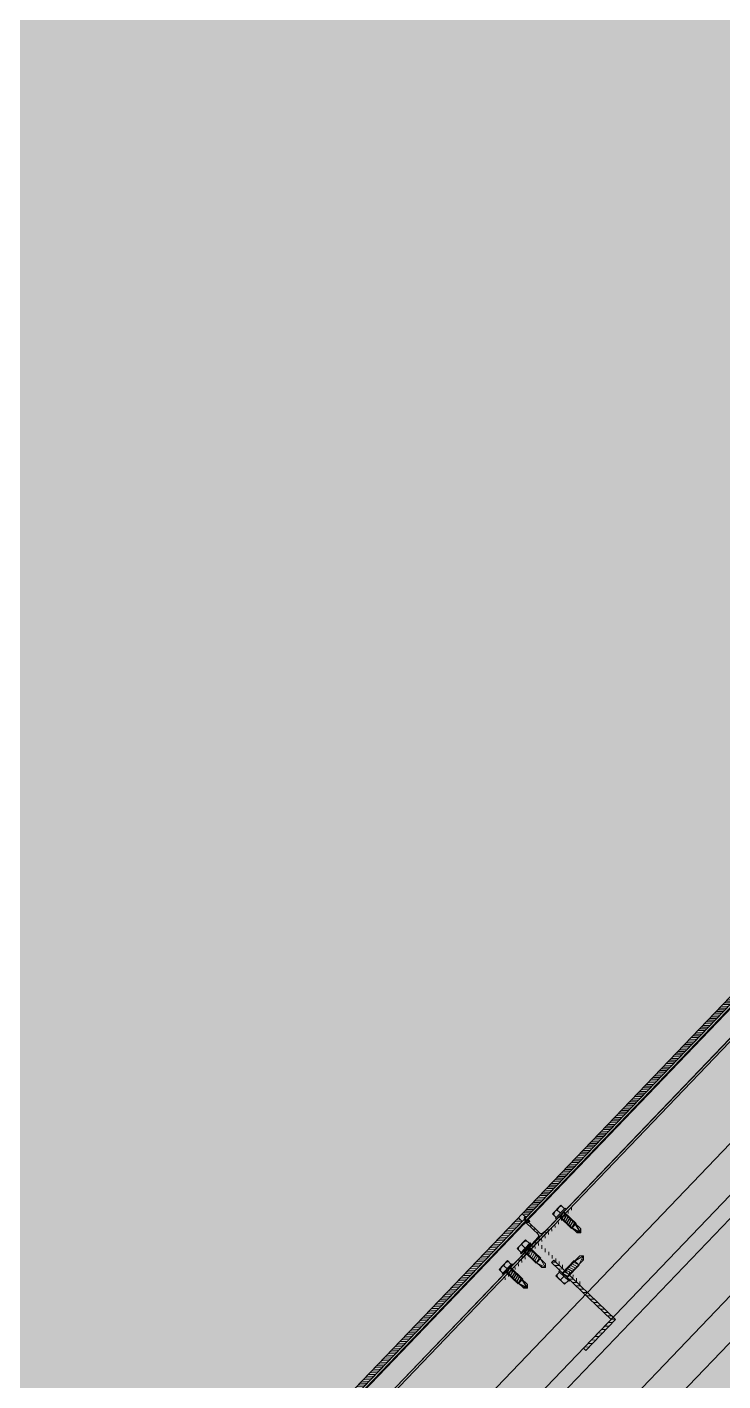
# Model space of a CAD drawing. Header units: metres. Extents: x 678805 to 1359287, y 2747329 to 5497370.
# Drawn here: x 679798.632 to 679799.282, y 2748735.321 to 2748736.584 of the extents above; entities that cross this region are included whole.
import ezdxf

# ---------------------------------------------------------------- set-up
doc = ezdxf.new("R2010")
doc.units = ezdxf.units.M
doc.linetypes.add('XREF_MON_BUILDINGS$0$Hidden', pattern=[0.004, 0.002, -0.002])
for name, color, linetype in [('00_XREF_MON_HSC_PAVEMENT', 7, 'Continuous'), ('00_XREF_TWQ_BUILDINGS', 7, 'Continuous'), ('XREF_MON_BUILDINGS$0$00-Modulos DEFINIDOS', 7, 'Continuous'), ('XREF_MON_BUILDINGS$0$00-Modulos ROOFS', 2, 'Continuous'), ('XREF_MON_BUILDINGS$0$02-L-01_Structure t2', 7, 'Continuous'), ('XREF_MON_BUILDINGS$0$02-L-01_Struture aux', 4, 'Continuous'), ('XREF_MON_BUILDINGS$0$02-L-Insulation', 252, 'Continuous'), ('XREF_MON_BUILDINGS$0$02-L-INT Panel', 5, 'Continuous'), ('XREF_MON_BUILDINGS$0$02-L-panel', 5, 'Continuous')]:
    doc.layers.add(name, color=color, linetype=linetype)
doc.layers.add('XREF_MON_BUILDINGS$0$0-WIPEOUTS', color=7, linetype='Continuous', true_color=0xffffff)
for name, color, linetype, lineweight in [('XREF_MON_BUILDINGS$0$02-H-251', 251, 'Continuous', 0), ('XREF_MON_BUILDINGS$0$02-H-254', 254, 'Continuous', 0), ('XREF_MON_BUILDINGS$0$02-L-01_Structure L', 7, 'Continuous', 5), ('XREF_MON_BUILDINGS$0$02-L-01_Structure T', 8, 'Continuous', 5)]:
    doc.layers.add(name, color=color, linetype=linetype, lineweight=lineweight)
doc.layers.add('XREF_MON_BUILDINGS$0$02-KH-01 Water_Toilets', color=7, linetype='Continuous', lineweight=30, true_color=0x3877ff)
doc.layers.add('XREF_MON_HSC_PAVEMENT$0$03-TR-Pavement_06_Concrete Slab in situ', color=7, linetype='Continuous', lineweight=9, true_color=0xf7f7f7)
doc.layers.get('XREF_MON_BUILDINGS$0$02-KH-01 Water_Toilets').off()
doc.linetypes.add('XREF_MON_BUILDINGS$0$BATTING', pattern='A,0.0001,-0.1,[134,ltypeshp.shx,S=0.1,R=0,X=-0.1,Y=0],-0.2,[134,ltypeshp.shx,S=0.1,R=180,X=0.1,Y=0],-0.1', length=0.4001)

# ---------------------------------------------------------------- blocks, each defined once
blk = doc.blocks.new('XREF_MON_BUILDINGS$0$modulo kiosco')
at = {"layer": 'XREF_MON_BUILDINGS$0$0-WIPEOUTS', "true_color": 0xfcfcfc}
h = blk.add_hatch(color=7, dxfattribs=at)
h.dxf.hatch_style = 1
h.paths.add_polyline_path([(119.6986085139215, -61.62058441969566), (119.6986085125245, -56.82058442011476), (124.4986085132696, -56.82058442058042), (124.4986085123383, -61.62058442132547)])
at = {"layer": 'XREF_MON_BUILDINGS$0$00-Modulos ROOFS', "lineweight": 0}
blk.add_lwpolyline([(119.6986085139215, -61.62058441969566), (119.6986085125245, -56.82058442011476), (124.4986085132696, -56.82058442058042), (124.4986085123383, -61.62058442132547)], close=True, dxfattribs=at)
at = {"layer": 'XREF_MON_BUILDINGS$0$00-Modulos ROOFS'}
blk.add_lwpolyline([(124.4986085137352, -57.12058442062698), (124.4986085132696, -56.82058442058042), (124.1986085125245, -56.82058442151174), (119.9986085128039, -56.82058442034759), (119.6986085125245, -56.82058442011476), (119.6986085125245, -57.12058442085981), (119.6986085134558, -61.32058442058042), (119.6986085139215, -61.62058441969566), (119.9986085128039, -61.62058442062698), (124.1986085125245, -61.62058442109264), (124.4986085123383, -61.62058442132547), (124.4986085128039, -61.32058442081325)], close=True, dxfattribs=at)
blk = doc.blocks.new('XREF_MON_BUILDINGS$0$AUTORROSCANTE')
at = {"layer": 'XREF_MON_BUILDINGS$0$02-L-01_Structure t2', "color": 0}
for p, q in [((-31.20000000000002, 5.629165124598842), (-26.19999999999959, 5.62916512459816)), ((-31.19999999999999, -3.410605131648481e-13), (-26.19999999999976, 0)), ((-2.365309734828713, 2.5), (-25, 2.5)), ((0, 0), (-8.999999999999972, 2.5)), ((0, 0), (-3.600692283157343, -1.09366380576239)), ((0, 0), (-2.365309734828713, 2.5)), ((0, 0), (-2.365309734828713, -2.5)), ((-31.20000000000002, -5.629165124598899), (-26.19999999999948, -5.629165124599581)), ((-2.365309734828713, -2.5), (-25, -2.5)), ((-3.600692283157343, -1.09366380576239), (-2.365309734828713, -2.5))]:
    blk.add_line(p, q, dxfattribs=at)
at = {"layer": 'XREF_MON_BUILDINGS$0$02-L-01_Structure t2', "color": 253}
for p, q in [((-25, 3.149999999999977), (-8.999999999999943, 3.150000000000034)), ((-23.47427264461649, -3.14999999999992), (-25, 2.662522019210144)), ((-21.40651940967126, -3.14999999999992), (-23.06020473028568, 3.149999999999864)), ((-19.338766174726, -3.14999999999992), (-20.99245149534045, 3.14999999999992)), ((-17.27101293978083, -3.14999999999992), (-18.92469826039516, 3.150000000000034)), ((-15.20325970483566, -3.14999999999992), (-16.85694502544993, 3.150000000000034)), ((-13.1355064698904, -3.14999999999992), (-14.78919179050473, 3.149999999999977)), ((-11.06775323494514, -3.14999999999992), (-12.72143855555953, 3.149999999999977)), ((-9, -3.14999999999992), (-10.65368532061433, 3.150000000000034)), ((-9, -3.14999999999992), (-8.999999999999972, 3.150000000000034)), ((-25, -3.149999999999977), (-9, -3.149999999999977)), ((-3.600692283157343, -1.09366380576239), (-9, -2.5))]:
    blk.add_line(p, q, dxfattribs=at)
at = {"layer": 'XREF_MON_BUILDINGS$0$02-L-01_Structure t2', "color": 0}
for points in [[(-31.20000000000002, 5.629165124598842), (-26.19999999999996, 5.629165124598842), (-26.19999999999996, -5.629165124599581), (-31.20000000000002, -5.629165124599581)], [(-26.19999999999951, 6.5), (-25, 6.5), (-25, -6.500000000000057), (-26.19999999999951, -6.500000000000057)]]:
    blk.add_lwpolyline(points, close=True, dxfattribs=at)
for centre, start, end in [((-26.98608579049073, 2.367525475711773), 129.2840388374925, 214.1828116507075), ((-26.98608579049073, -2.366719793068796), 145.8304296466695, 230.7332658614822)]:
    blk.add_arc(centre, 4.213914209509284, start, end, dxfattribs=at)
blk = doc.blocks.new('XREF_MON_BUILDINGS$0$ULMA_Montante VV')
at = {"layer": 'XREF_MON_BUILDINGS$0$02-H-251', "ltscale": 125}
h = blk.add_hatch(dxfattribs=at)
h.set_pattern_fill('ANSI31', color=256, scale=0.001, angle=450, style=0)
h.set_pattern_definition([(134.9999999999999, (-0.05125000000043656, -0.00250000000005457), (-0.002245064030267289, -0.002245064030267287), [])])
edge = h.paths.add_edge_path()
edge.add_line((-0.05095000000073924, -0.00250000000005457), (0.04844999999841093, -0.00250000000005457))
edge.add_arc((0.04844999999841093, -0.002200000000129876), 0.0003, 270, 360)
edge.add_line((0.04874999999992724, -0.002200000000129876), (0.04874999999992724, -0.0003000000001520675))
edge.add_arc((0.04844999999841093, -0.0003000000001520675), 0.0003, 0, 90)
edge.add_line((0.04844999999841093, 0), (0, 0))
edge.add_line((0, 0), (0, 0.05719999999996617))
edge.add_arc((-0.0003000000015163096, 0.05719999999996617), 0.0003, 0, 90)
edge.add_line((-0.0003000000015163096, 0.05749999999989086), (-0.002200000000811997, 0.05749999999989086))
edge.add_arc((-0.002200000000811997, 0.05719999999996617), 0.0003, 90, 180)
edge.add_line((-0.002500000000509317, 0.05719999999996617), (-0.002500000000509317, 0))
edge.add_line((-0.002500000000509317, 0), (-0.05095000000073924, 0))
edge.add_arc((-0.05095000000073924, -0.0003000000001520675), 0.0003, 90, 180)
edge.add_line((-0.05125000000043656, -0.0003000000001520675), (-0.05125000000043656, -0.002200000000129876))
edge.add_arc((-0.05095000000073924, -0.002200000000129876), 0.0003, 180, 270)
blk = doc.blocks.new('XREF_MON_BUILDINGS$0$ULMA_Autotaladrante')
at = {"layer": 'XREF_MON_BUILDINGS$0$02-L-01_Structure T', "color": 252}
for p, q in [((-0.02500000000509317, 2.273736754432321e-13), (-0.02263469026956955, 0.00250000000005457)), ((-0.02500000000509317, 2.273736754432321e-13), (-0.01600000000325963, 0.00250000000005457)), ((-0.02500000000509317, 2.273736754432321e-13), (-0.02263469026956955, -0.002499999999599822)), ((-0.02500000000509317, 2.273736754432321e-13), (-0.02139930772136722, -0.001093663805477263)), ((-0.02263469026956955, 0.00250000000005457), (0, 0.00250000000005457)), ((0, 0.003150000000232467), (-0.01600000000325963, 0.003150000000232467)), ((-0.01600000000325963, -0.003149999999777719), (-0.01600000000325963, 0.003150000000232467)), ((-0.01600000000325963, -0.003149999999777719), (-0.01434631468237058, 0.003150000000232467)), ((-0.01393224676803584, -0.003149999999777719), (-0.01227856144714679, 0.003150000000232467)), ((-0.0118644935323573, -0.003149999999777719), (-0.01021080821146825, 0.003150000000232467)), ((-0.00979674029713351, -0.003149999999777719), (-0.008143054976244457, 0.003150000000232467)), ((-0.00772898706190972, -0.003149999999777719), (-0.006075301741020667, 0.003150000000232467)), ((-0.005661233826231182, -0.003149999999777719), (-0.004007548505342129, 0.003150000000232467)), ((-0.003593480591007392, -0.003149999999777719), (-0.001939795270118339, 0.003150000000232467)), ((-0.001525727355783602, -0.003149999999777719), (0, 0.002662522019363678)), ((0.006200000001172157, 0.005629165124673818), (0.001200000000153523, 0.005629165124673818)), ((0.006200000001172157, 2.273736754432321e-13), (0.001200000000153523, 2.273736754432321e-13)), ((-0.02139930772136722, -0.001093663805477263), (-0.02263469026956955, -0.002499999999599822)), ((-0.02263469026956955, -0.002499999999599822), (0, -0.002499999999599822)), ((-0.02139930772136722, -0.001093663805477263), (-0.01600000000325963, -0.002499999999599822)), ((0, -0.003149999999777719), (-0.01600000000325963, -0.003149999999777719)), ((0.006200000001172157, -0.005629165124219071), (0.001200000000153523, -0.005629165124219071))]:
    blk.add_line(p, q, dxfattribs=at)
for points in [[(0.001200000000153523, 0.006499999999959982), (0, 0.006499999999959982), (0, -0.006499999999732609), (0.001200000000153523, -0.006499999999732609)], [(0.006200000001172157, 0.005629165124673818), (0.001200000000153523, 0.005629165124673818), (0.001200000000153523, -0.005629165124219071), (0.006200000001172157, -0.005629165124219071)]]:
    blk.add_lwpolyline(points, close=True, dxfattribs=at)
for centre, start, end in [((0.001986085791031655, 0.002367525475847287), 325.8171883654993, 50.71596115511253), ((0.001986085791031655, -0.002366719792689764), 309.2667341381091, 34.16957033823044)]:
    blk.add_arc(centre, 0.004213914210367771, start, end, dxfattribs=at)
blk = doc.blocks.new('XREF_MON_BUILDINGS$0$ULMA_Escuadra40x80_Seccion')
at = {"layer": 'XREF_MON_BUILDINGS$0$02-H-251', "ltscale": 125}
h = blk.add_hatch(dxfattribs=at)
h.set_pattern_fill('ANSI31', color=256, scale=0.001, angle=360, style=0)
h.set_pattern_definition([(45, (0, 0), (-0.002245064030267288, 0.002245064030267289), [])])
h.paths.add_polyline_path([(0, 0.0799999999994725), (0.002999999989697244, 0.0799999999994725), (0.002999999989697244, 0.002999999999701686), (0.03999999999359716, 0.002999999999701686), (0.03999999999359716, 0), (0, 0)])
at = {"layer": 'XREF_MON_BUILDINGS$0$02-L-01_Structure L', "linetype": 'Continuous'}
blk.add_lwpolyline([(0, 0.0799999999994725), (0.002999999989697244, 0.0799999999994725), (0.002999999989697244, 0.002999999999701686), (0.03999999999359716, 0.002999999999701686), (0.03999999999359716, 0), (0, 0)], close=True, dxfattribs=at)
blk = doc.blocks.new('XREF_MON_BUILDINGS$0$A$C56BF4A3E')
at = {"layer": 'XREF_MON_BUILDINGS$0$02-H-251', "linetype": 'XREF_MON_BUILDINGS$0$Hidden', "ltscale": 125}
h = blk.add_hatch(dxfattribs=at)
h.set_pattern_fill('ANSI31', color=256, scale=0.001, angle=450, style=0)
h.set_pattern_definition([(135, (179.9728777432439, -252.0537021574), (-0.002245064030267289, -0.002245064030267288), [])])
edge = h.paths.add_edge_path()
edge.add_line((8.403570412931462, 4.79255622991969), (8.405570412931414, 4.79255622991969))
edge.add_line((8.405570412931414, 4.79255622991969), (8.412441907563565, 4.792801640442114))
edge.add_line((8.412441907563565, 4.792801640442114), (8.413320740582552, 4.793745723890417))
edge.add_arc((8.413540325156195, 4.793541315928437), 0.0003, 407.0499999998804, 497.04999999989184, ccw=False)
edge.add_line((8.413744733118396, 4.793760900502079), (8.414689003087236, 4.792881893853504))
edge.add_line((8.414689003087236, 4.792881893853504), (8.41643932162265, 4.792944405230607))
edge.add_line((8.41643932162265, 4.792944405230607), (8.417318190665132, 4.793888527377))
edge.add_arc((8.417537775239001, 4.793684119414117), 0.0003, 407.0499999998804, 497.049999999877, ccw=False)
edge.add_line((8.417742183201202, 4.793903703987759), (8.4186864918745, 4.793024661310461))
edge.add_line((8.4186864918745, 4.793024661310461), (8.431641795992395, 4.793487350743767))
edge.add_arc((8.431570412931489, 4.795486076452057), 0.002, 272.045408488778, 359.9999999998918)
edge.add_line((8.433570412931441, 4.795486076452057), (8.433570412931456, 4.802215430931888))
edge.add_line((8.433570412931456, 4.802215430931888), (8.433570412931473, 4.811556229919866))
edge.add_line((8.43357041293147, 4.811556229919866), (8.428420412931512, 4.811556229919873))
edge.add_line((8.428420412931512, 4.811556229919873), (8.428420412931512, 4.812556229920077))
edge.add_line((8.428420412931512, 4.812556229920077), (8.433737806773973, 4.812556229920069))
edge.add_arc((8.433737806773973, 4.812856229919767), 0.0003, 629.9999999998919, 689.9999999998961)
edge.add_line((8.433997614395178, 4.812706229919918), (8.43566060531025, 4.815586614677109))
edge.add_arc((8.435920412931456, 4.815436614677253), 0.0003, 329.99999999989615, 509.9999999998774, ccw=False)
edge.add_line((8.43618022055266, 4.815286614677404), (8.43486363979882, 4.813006229919608))
edge.add_arc((8.435123447420022, 4.812856229919767), 0.0003, 509.9999999998961, 629.9999999998919)
edge.add_line((8.435123447420022, 4.812556229920069), (8.44287041293141, 4.812556229920055))
edge.add_line((8.44287041293141, 4.812556229920055), (8.44287041293141, 4.811556229919852))
edge.add_line((8.44287041293141, 4.811556229919852), (8.436870412931551, 4.811556229919866))
edge.add_line((8.436870412931551, 4.811556229919859), (8.436870412931547, 4.809806229919502))
edge.add_arc((8.4366204129315, 4.809806229919502), 0.0002500000000000272, 179.9999999998918, 359.9999999998918, ccw=False)
edge.add_line((8.43637041293145, 4.809806229919502), (8.436370412931453, 4.811556229919859))
edge.add_line((8.43637041293145, 4.811556229919859), (8.435370412931473, 4.811556229919859))
edge.add_line((8.435370412931473, 4.811556229919866), (8.43537041293144, 4.795311807078129))
edge.add_arc((8.437370412931397, 4.795311807078122), 0.002, 539.9999999998918, 622.552583149694)
edge.add_line((8.437111180451897, 4.793328678610067), (8.44302041293145, 4.792556229919612))
edge.add_line((8.44302041293145, 4.792556229919619), (8.443020412931446, 4.790756229919616))
edge.add_line((8.44302041293145, 4.790756229919616), (8.403570412931462, 4.790756229919687))
edge.add_line((8.403570412931462, 4.790756229919687), (8.403570412931465, 4.79255622991969))
at = {"layer": 'XREF_MON_BUILDINGS$0$02-H-254', "ltscale": 125}
h = blk.add_hatch(dxfattribs=at)
h.set_pattern_fill('ANSI31', color=256, scale=0.0005, angle=90, style=0)
h.set_pattern_definition([(135, (179.8455741939298, -252.7964603719356), (-0.001122532015133644, -0.001122532015133644), [])])
h.paths.add_polyline_path([(7.837070412951039, 4.819449847219992), (8.431939876406776, 4.81944984721887), (8.431939876406762, 4.814517659052818), (7.837070412951032, 4.814519387191901)])
h = blk.add_hatch(dxfattribs=at)
h.set_pattern_fill('ANSI31', color=256, scale=0.0005, angle=90, style=0)
h.set_pattern_definition([(135, (179.8455741939298, -252.1964603719356), (-0.001122532015133644, -0.001122532015133644), [])])
h.paths.add_polyline_path([(8.43707041295104, 4.819449847218856), (9.03193987640677, 4.819449847217733), (9.031939876406764, 4.814517659051681), (8.437070412951027, 4.814519387190771)])
at = {"layer": 'XREF_MON_BUILDINGS$0$02-L-01_Struture aux', "linetype": 'XREF_MON_BUILDINGS$0$Hidden'}
for p, q in [((8.43566060531025, 4.815586614677109), (8.433997614395178, 4.812706229919918)), ((8.43618022055266, 4.815286614677404), (8.434863639798824, 4.813006229919615)), ((8.428420412931512, 4.811556229919873), (8.428420412931512, 4.812556229920077)), ((8.428420412931512, 4.812556229920077), (8.433737806773973, 4.812556229920069)), ((8.428420412931512, 4.811556229919873), (8.43357041293147, 4.811556229919866)), ((8.433570412931456, 4.802215430931888), (8.43357041293147, 4.811556229919866)), ((8.433570412931441, 4.795486076452057), (8.433570412931456, 4.802215430931888)), ((8.435123447420022, 4.812556229920069), (8.44287041293141, 4.812556229920055)), ((8.435370412931444, 4.795311807078129), (8.435370412931473, 4.811556229919866)), ((8.435370412931473, 4.811556229919866), (8.436570412931456, 4.811556229919859)), ((8.436570412931456, 4.809806229919502), (8.436570412931456, 4.811556229919859)), ((8.437070412931558, 4.811556229919859), (8.44287041293141, 4.811556229919852)), ((8.4370704129315, 4.809806229919502), (8.437070412931558, 4.811556229919859)), ((8.44287041293141, 4.811556229919852), (8.44287041293141, 4.812556229920055)), ((8.403570412931462, 4.79255622991969), (8.405570412931414, 4.79255622991969)), ((8.403570412931462, 4.790756229919687), (8.403570412931462, 4.79255622991969)), ((8.403570412931462, 4.790756229919687), (8.44302041293145, 4.790756229919616)), ((8.404820412931489, 4.79255622991969), (8.405570412931414, 4.79255622991969)), ((8.412441907563565, 4.792801640442114), (8.405570412931414, 4.79255622991969)), ((8.413320740582552, 4.79374572389041), (8.412441907563565, 4.792801640442114)), ((8.413744733118396, 4.793760900502079), (8.414689003087236, 4.792881893853504)), ((8.41643932162265, 4.792944405230607), (8.414689003087236, 4.792881893853504)), ((8.417318190665132, 4.793888527377), (8.41643932162265, 4.792944405230607)), ((8.417742183201202, 4.793903703987759), (8.4186864918745, 4.793024661310461)), ((8.431641795992395, 4.793487350743767), (8.4186864918745, 4.793024661310461)), ((8.437111180451897, 4.793328678610067), (8.44302041293145, 4.792556229919619)), ((8.44302041293145, 4.790756229919616), (8.44302041293145, 4.792556229919619))]:
    blk.add_line(p, q, dxfattribs=at)
at = {"layer": 'XREF_MON_BUILDINGS$0$02-L-01_Struture aux'}
for p, q in [((4.856019072137503, 4.792618361958695), (9.606500098694251, 4.792618361949692)), ((9.606500098694251, 4.790757675102597), (4.856019072139052, 4.790618729039757)), ((4.864307262571099, 4.792707561520984), (9.606500098694251, 4.792707561520984))]:
    blk.add_line(p, q, dxfattribs=at)
at = {"layer": 'XREF_MON_BUILDINGS$0$02-L-01_Struture aux', "linetype": 'Continuous'}
for p, q in [((5.110634532114357, 4.626352463268276), (9.35063453211794, 4.626352463264176)), ((5.110634532114357, 4.596352463255627), (9.35063453211794, 4.596352463251527))]:
    blk.add_line(p, q, dxfattribs=at)
at = {"layer": 'XREF_MON_BUILDINGS$0$02-L-01_Struture aux'}
for points in [[(9.606500098694251, 4.812602268363499), (4.864307181855157, 4.812602269279388)], [(4.864307262123926, 4.811832117409587), (9.606500098694251, 4.811832116493697)], [(9.606500098694251, 4.812513065424604), (4.960936062070747, 4.81251306914249)], [(4.960936062070747, 4.811742917272689), (9.606500098694251, 4.811742913554802)]]:
    blk.add_lwpolyline(points, dxfattribs=at)
at = {"layer": 'XREF_MON_BUILDINGS$0$02-L-01_Struture aux', "linetype": 'XREF_MON_BUILDINGS$0$Hidden'}
for centre, radius, start, end in [((8.435920412931456, 4.815436614677253), 0.0003, 330.0000000316023, 150.0000000316028), ((8.433737806773973, 4.812856229919767), 0.0003, 269.9999999998917, 330.0000000316023), ((8.435123447420022, 4.812856229919767), 0.0003, 150.0000000316028, 269.9999999998917), ((8.436820412931507, 4.809806229919502), 0.0002500000000000272, 179.9999999998917, 359.9999999998917), ((8.413540325156195, 4.793541315928437), 0.0003, 47.04999999385934, 137.0500000256488), ((8.417537775239001, 4.793684119414117), 0.0003, 47.04999999385934, 137.0499999280945), ((8.431570412931489, 4.795486076452057), 0.002, 272.0454084859886, 359.9999999998917), ((8.437370412931397, 4.795311807078122), 0.002, 179.9999999998917, 262.5525831494442)]:
    blk.add_arc(centre, radius, start, end, dxfattribs=at)
at = {"layer": 'XREF_MON_BUILDINGS$0$02-L-Insulation', "linetype": 'XREF_MON_BUILDINGS$0$BATTING', "ltscale": 0.08}
blk.add_line((9.55337908479331, 4.724719097009796), (4.917267898365726, 4.72471909701855), dxfattribs=at)
at = {"layer": 'XREF_MON_BUILDINGS$0$02-L-INT Panel', "linetype": 'Continuous'}
for p, q in [((4.950634532114048, 4.69135246326195), (9.510634532119273, 4.691352463259882)), ((9.510634532120587, 4.691352463258561), (4.950634532116535, 4.691352463265837)), ((5.110634532114357, 4.691352463260039), (9.17563453212276, 4.691352463255939)), ((5.110634532114357, 4.676352463261949), (9.35063453211794, 4.676352463257849))]:
    blk.add_line(p, q, dxfattribs=at)
at = {"layer": 'XREF_MON_BUILDINGS$0$02-L-panel'}
blk.add_line((5.437787739950966, 4.814529444466579), (9.61486903144537, 4.814517309749306), dxfattribs=at)
for points in [[(8.431939876406762, 4.814519007644599), (8.431939876406776, 4.81944984721887), (7.837070412951039, 4.819449847219992), (7.837070412951032, 4.814524361523233), (8.431939876406762, 4.814519007644599)], [(9.031939876406764, 4.814519007643462), (9.03193987640677, 4.819449847217733), (8.43707041295104, 4.819449847218856), (8.437070412951027, 4.814524361522096), (9.031939876406764, 4.814519007643462)]]:
    blk.add_lwpolyline(points, dxfattribs=at)
at = {"layer": 'XREF_MON_BUILDINGS$0$02-L-panel', "ltscale": 125}
blk.add_lwpolyline([(8.437070412951027, 4.814524361522096), (8.43707041295104, 4.819449847218856)], dxfattribs=at)
at = {"layer": 'XREF_MON_BUILDINGS$0$02-L-01_Struture aux', "xscale": -1}
for name, p, rotation in [('XREF_MON_BUILDINGS$0$ULMA_Montante VV', (8.42872078484498, 4.788256229919497), 180), ('XREF_MON_BUILDINGS$0$ULMA_Autotaladrante', (8.415953094541297, 4.794128910782071), 269.9952589478254), ('XREF_MON_BUILDINGS$0$ULMA_Escuadra40x80_Seccion', (8.426220784843995, 4.688185141590445), 359.9999999998918), ('XREF_MON_BUILDINGS$0$ULMA_Autotaladrante', (8.423220784856237, 4.750921737083353), 359.9905178906978)]:
    blk.add_blockref(name, p, dxfattribs=dict(at, rotation=rotation))
at = {"layer": 'XREF_MON_BUILDINGS$0$02-L-01_Struture aux', "xscale": 0.001000000003841706, "yscale": 0.001000000003841706, "zscale": 0.001000000003841706, "rotation": 269.9999999998918}
for p in [(8.39032507303627, 4.767928777805544), (8.46216811951128, 4.767806230015459)]:
    blk.add_blockref('XREF_MON_BUILDINGS$0$AUTORROSCANTE', p, dxfattribs=at)
blk = doc.blocks.new('XREF_MON_BUILDINGS')
at = {"layer": 'XREF_MON_BUILDINGS$0$02-KH-01 Water_Toilets', "linetype": 'Continuous', "rotation": 46.19281885751325}
blk.add_blockref('XREF_MON_BUILDINGS$0$modulo kiosco', (679672.7383288149, 2748685.830044908), dxfattribs=at)
at = {"layer": 'XREF_MON_BUILDINGS$0$00-Modulos DEFINIDOS', "rotation": 46.19281888744088}
blk.add_blockref('XREF_MON_BUILDINGS$0$A$C56BF4A3E', (679796.732175735, 2748726.052066282), dxfattribs=at)
blk = doc.blocks.new('XREF_MON_HSC_PAVEMENT')
at = {"layer": 'XREF_MON_HSC_PAVEMENT$0$03-TR-Pavement_06_Concrete Slab in situ', "linetype": 'Continuous'}
h = blk.add_hatch(color=256, dxfattribs=at)
h.dxf.hatch_style = 1
h.paths.add_polyline_path([(679804.7077948553, 2748731.756308476), (679798.2444824101, 2748737.944727983), (679788.909462892, 2748731.061581339), (679796.7322374614, 2748723.557927816)])

msp = doc.modelspace()

# ---------------------------------------------------------------- block references
at = {"layer": '00_XREF_MON_HSC_PAVEMENT'}
msp.add_blockref('XREF_MON_HSC_PAVEMENT', (0, 0), dxfattribs=at)

# ---------------------------------------------------------------- next in the draw order: block references
at = {"layer": '00_XREF_TWQ_BUILDINGS'}
msp.add_blockref('XREF_MON_BUILDINGS', (0, 0), dxfattribs=at)

# ---------------------------------------------------------------- next in the draw order: block references
msp.add_blockref('XREF_MON_BUILDINGS', (0, 0))

doc.saveas('drawing.dxf')
